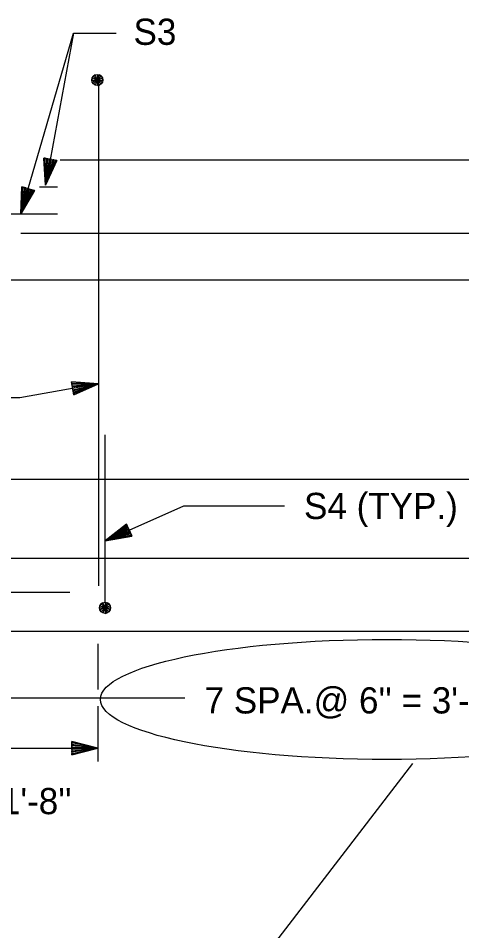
# Model space of a CAD drawing. Extents: x -5.8 to 46.5, y -6.7 to 28.5.
# Drawn here: x 6.259 to 8.374, y 2.493 to 6.845 of the extents above; entities that cross this region are included whole.
import ezdxf

# ---------------------------------------------------------------- set-up
doc = ezdxf.new("R2010")
doc.units = 0
for name, color, linetype in [('Dimension Lines', 7, 'Continuous'), ('Rebar Lines', 7, 'Continuous'), ('Sup Concrete Girder Lines', 7, 'Continuous'), ('Text', 7, 'Continuous'), ('User Information Notes', 7, 'Continuous')]:
    doc.layers.add(name, color=color, linetype=linetype)

msp = doc.modelspace()

# ---------------------------------------------------------------- linework, layer by layer
at = {"layer": 'Dimension Lines'}
for p, q in [((6.5225, 6.7742), (6.3893, 6.0491)), ((6.6388, 3.8609), (6.6388, 3.6434)), ((6.6388, 3.5648), (6.6388, 3.3007)), ((3.5139, 3.3637), (6.6388, 3.3637))]:
    msp.add_line(p, q, dxfattribs=at)
for points in [[(6.2715, 5.9117), (6.5225, 6.7742), (6.7257, 6.7742)], [(6.4119, 6.1721), (6.4057, 6.1732), (6.3893, 6.0491), (6.3996, 6.1743), (6.3934, 6.1755), (6.3893, 6.0491), (6.3873, 6.1766), (6.3812, 6.1777), (6.3893, 6.0491), (6.4427, 6.1664), (6.4365, 6.1676), (6.3893, 6.0491), (6.4303, 6.1687), (6.4242, 6.1698), (6.3893, 6.0491), (6.418, 6.171), (6.3812, 6.1777), (6.4427, 6.1664), (6.3893, 6.0491), (6.3812, 6.1777)], [(6.3064, 6.0317), (6.3004, 6.0335), (6.2715, 5.9117), (6.2944, 6.0352), (6.2884, 6.037), (6.2715, 5.9117), (6.2825, 6.0387), (6.2764, 6.0404), (6.2715, 5.9117), (6.3365, 6.023), (6.3304, 6.0247), (6.2715, 5.9117), (6.3244, 6.0265), (6.3184, 6.0282), (6.2715, 5.9117), (6.3125, 6.03), (6.2764, 6.0404), (6.3365, 6.023), (6.2715, 5.9117), (6.2764, 6.0404)], [(6.6409, 5.1013), (6.2663, 5.0348), (6.0696, 5.0348)], [(6.5178, 5.0795), (6.5189, 5.0733), (6.6409, 5.1013), (6.52, 5.0672), (6.5211, 5.061), (6.6409, 5.1013), (6.5222, 5.0549), (6.5233, 5.0487), (6.6409, 5.1013), (6.5124, 5.1102), (6.5134, 5.1041), (6.6409, 5.1013), (6.5145, 5.0979), (6.5156, 5.0917), (6.6409, 5.1013), (6.5167, 5.0856), (6.5233, 5.0487), (6.5124, 5.1102), (6.6409, 5.1013), (6.5233, 5.0487)], [(6.6739, 4.3526), (7.0479, 4.519), (7.5289, 4.519)], [(6.7881, 4.4034), (6.7907, 4.3977), (6.6739, 4.3526), (6.7932, 4.392), (6.7957, 4.3863), (6.6739, 4.3526), (6.7983, 4.3806), (6.8008, 4.3749), (6.6739, 4.3526), (6.7754, 4.432), (6.778, 4.4263), (6.6739, 4.3526), (6.7805, 4.4205), (6.783, 4.4149), (6.6739, 4.3526), (6.7856, 4.4091), (6.8008, 4.3749), (6.7754, 4.432), (6.6739, 4.3526), (6.8008, 4.3749)], [(5.8221, 3.3609), (6.1365, 3.6032), (7.0532, 3.6032)], [(6.5138, 3.3637), (6.5138, 3.37), (6.6388, 3.3637), (6.5138, 3.3762), (6.5138, 3.3825), (6.6388, 3.3637), (6.5138, 3.3887), (6.5138, 3.395), (6.6388, 3.3637), (6.5138, 3.3325), (6.5138, 3.3387), (6.6388, 3.3637), (6.5138, 3.345), (6.5138, 3.3512), (6.6388, 3.3637), (6.5138, 3.3575), (6.5138, 3.395), (6.5138, 3.3325), (6.6388, 3.3637), (6.5138, 3.395)]]:
    msp.add_lwpolyline(points, dxfattribs=at)
at = {"layer": 'Rebar Lines'}
for p, q in [((6.6426, 4.1388), (6.6426, 6.5763)), ((6.4455, 6.0384), (6.3604, 6.0384)), ((6.4455, 5.9096), (3.5708, 5.9096)), ((6.6727, 4.0596), (6.6727, 4.8575)), ((3.4455, 4.1075), (6.5056, 4.1075))]:
    msp.add_line(p, q, dxfattribs=at)
for points in [[(6.6363, 6.5763), (6.6463, 6.5743), (6.6549, 6.5686), (6.6607, 6.56), (6.6627, 6.5499), (6.6607, 6.5398), (6.6549, 6.5312), (6.6464, 6.5255), (6.6363, 6.5235), (6.6262, 6.5255), (6.6176, 6.5312), (6.6118, 6.5398), (6.6098, 6.5499), (6.6118, 6.56), (6.6176, 6.5685), (6.6261, 6.5743), (6.6363, 6.5763), (6.6363, 6.5499), (6.6363, 6.5235), (6.6464, 6.5255), (6.6363, 6.5499), (6.6549, 6.5312), (6.6607, 6.5398), (6.6363, 6.5499), (6.6627, 6.5499), (6.6607, 6.56), (6.6363, 6.5499), (6.6549, 6.5686), (6.6463, 6.5743), (6.6363, 6.5499), (6.6261, 6.5743), (6.6176, 6.5685), (6.6363, 6.5499), (6.6118, 6.56), (6.6098, 6.5499), (6.6363, 6.5499), (6.6118, 6.5398), (6.6176, 6.5312), (6.6363, 6.5499), (6.6262, 6.5255)], [(6.6729, 4.0596), (6.683, 4.0576), (6.6916, 4.0518), (6.6973, 4.0433), (6.6993, 4.0332), (6.6973, 4.023), (6.6916, 4.0145), (6.683, 4.0088), (6.6729, 4.0067), (6.6628, 4.0088), (6.6542, 4.0145), (6.6485, 4.023), (6.6465, 4.0332), (6.6485, 4.0433), (6.6542, 4.0518), (6.6628, 4.0576), (6.6729, 4.0596), (6.6729, 4.0332), (6.6729, 4.0067), (6.683, 4.0088), (6.6729, 4.0332), (6.6916, 4.0145), (6.6973, 4.023), (6.6729, 4.0332), (6.6993, 4.0332), (6.6973, 4.0433), (6.6729, 4.0332), (6.6916, 4.0518), (6.683, 4.0576), (6.6729, 4.0332), (6.6628, 4.0576), (6.6542, 4.0518), (6.6729, 4.0332), (6.6485, 4.0433), (6.6465, 4.0332), (6.6729, 4.0332), (6.6485, 4.023), (6.6542, 4.0145), (6.6729, 4.0332), (6.6628, 4.0088)]]:
    msp.add_lwpolyline(points, dxfattribs=at)
at = {"layer": 'Sup Concrete Girder Lines'}
for p, q in [((20.9507, 5.595), (3.3205, 5.595)), ((20.9507, 4.645), (3.3205, 4.645)), ((3.3205, 4.27), (20.9507, 4.27)), ((15.1654, 3.92), (3.3205, 3.92))]:
    msp.add_line(p, q, dxfattribs=at)
for points in [[(6.4589, 6.17), (15.1654, 6.17)], [(6.271, 5.82), (17.7776, 5.82)]]:
    msp.add_lwpolyline(points, dxfattribs=at)
at = {"layer": 'User Information Notes'}
msp.add_line((8.1388, 3.2908), (7.3195, 2.2247), dxfattribs=at)
msp.add_ellipse((8.0165, 3.5964), major_axis=(1.3656, 0), ratio=0.209655, dxfattribs=at)

# ---------------------------------------------------------------- texts
at = {"layer": 'Text'}
for s, p in [('S3', (6.8086, 6.7177)), ('S4 (TYP.)', (7.6219, 4.4565)), ("7 SPA.@ 6'' = 3'-6''", (7.1476, 3.5293)), ("5 SPA.@ 4'' = 1'-8''", (5.0923, 3.0491))]:
    msp.add_text(s, height=0.125, dxfattribs=at).set_placement(p)

doc.saveas('drawing.dxf')
